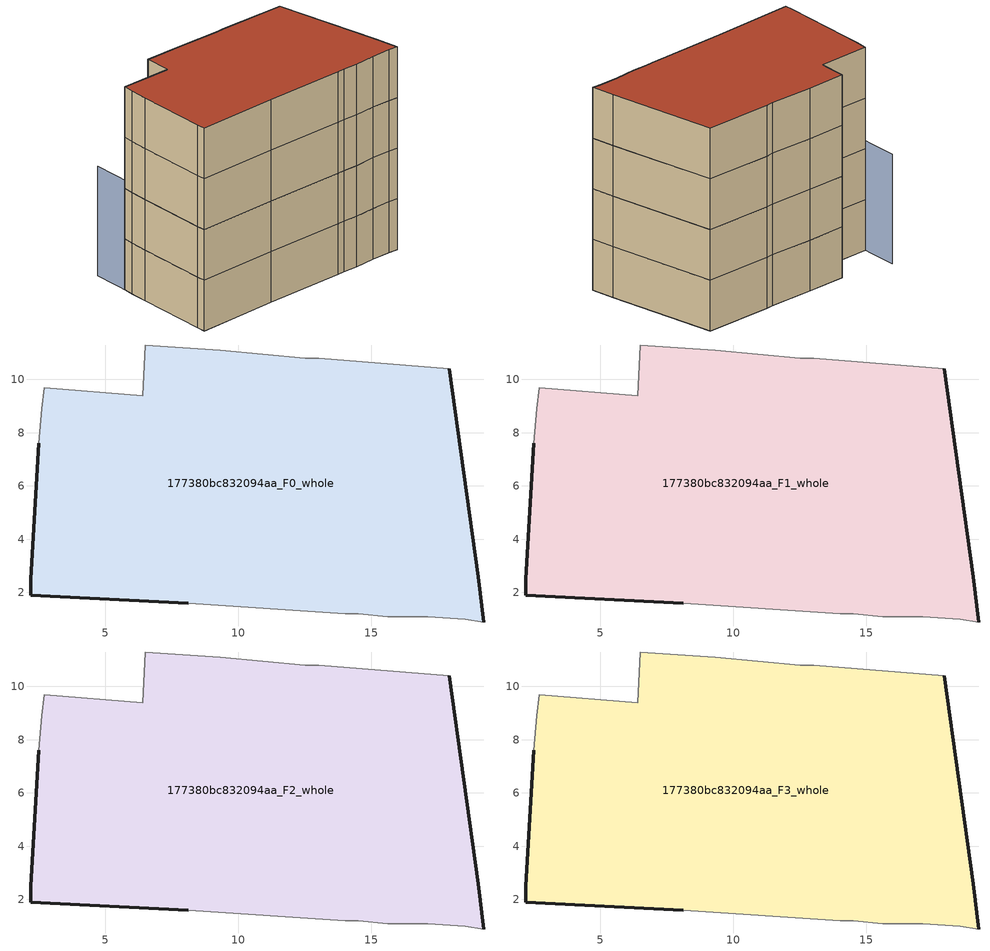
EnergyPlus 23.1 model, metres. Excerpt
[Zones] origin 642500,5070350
177380bc832094aa_F0_whole
 floor ground (EU_floor_Construction): 19.22,0.88 19.02,2.58 17.92,10.39 13.02,10.79 12.52,10.79 9.31,11.09 6.51,11.29 6.41,9.39 2.71,9.7 2.61,8.89 2.51,7.59 2.2,2.5 2.2,1.89 8.11,1.59 14.02,1.19 14.52,1.19 15.61,1.08 17.11,1.08 18.52,0.99 z0
 wall outside (EU_wall_Construction): 17.92,10.39 19.02,2.58 19.22,0.88 / 8.11,1.59 2.2,1.89 2.2,2.5 2.51,7.59 z0:3.75
 wall adiabatic (EU_wall_Construction): 19.22,0.88 18.52,0.99 17.11,1.08 15.61,1.08 14.52,1.19 14.02,1.19 8.11,1.59 / 2.51,7.59 2.61,8.89 2.71,9.7 6.41,9.39 6.51,11.29 9.31,11.09 12.52,10.79 13.02,10.79 17.92,10.39 z0:3.75
177380bc832094aa_F1_whole
 floor to 177380bc832094aa_F0_whole (EU_floor_Construction): 19.22,0.88 19.02,2.58 17.92,10.39 13.01,10.79 12.51,10.79 9.31,11.09 6.51,11.29 6.41,9.39 2.71,9.7 2.61,8.89 2.51,7.59 2.2,2.5 2.2,1.89 8.11,1.59 14.01,1.19 14.51,1.19 15.61,1.08 17.11,1.08 18.52,0.99 z3.75
 wall outside (EU_wall_Construction): 17.92,10.39 19.02,2.58 19.22,0.88 / 8.11,1.59 2.2,1.89 2.2,2.5 2.51,7.59 z3.75:7.5
 wall adiabatic (EU_wall_Construction): 19.22,0.88 18.52,0.99 17.11,1.08 15.61,1.08 14.52,1.19 14.02,1.19 8.11,1.59 / 2.51,7.59 2.61,8.89 2.71,9.7 6.41,9.39 6.51,11.29 9.31,11.09 12.52,10.79 13.02,10.79 17.92,10.39 z3.75:7.5
177380bc832094aa_F2_whole
 floor to 177380bc832094aa_F1_whole (EU_floor_Construction): 19.22,0.88 19.02,2.58 17.92,10.39 13.01,10.79 12.51,10.79 9.31,11.09 6.51,11.29 6.41,9.39 2.71,9.7 2.61,8.89 2.51,7.59 2.2,2.5 2.2,1.89 8.11,1.59 14.01,1.19 14.51,1.19 15.61,1.08 17.11,1.08 18.52,0.99 z7.5
 wall outside (EU_wall_Construction): 17.92,10.39 19.02,2.58 19.22,0.88 / 8.11,1.59 2.2,1.89 2.2,2.5 2.51,7.59 z7.5:11.25
 wall adiabatic (EU_wall_Construction): 19.22,0.88 18.52,0.99 17.11,1.08 15.61,1.08 14.52,1.19 14.02,1.19 8.11,1.59 / 2.51,7.59 2.61,8.89 2.71,9.7 6.41,9.39 6.51,11.29 9.31,11.09 12.52,10.79 13.02,10.79 17.92,10.39 z7.5:11.25
177380bc832094aa_F3_whole
 floor to 177380bc832094aa_F2_whole (EU_floor_Construction): 19.22,0.88 19.02,2.58 17.92,10.39 13.01,10.79 12.51,10.79 9.31,11.09 6.51,11.29 6.41,9.39 2.71,9.7 2.61,8.89 2.51,7.59 2.2,2.5 2.2,1.89 8.11,1.59 14.01,1.19 14.51,1.19 15.61,1.08 17.11,1.08 18.52,0.99 z11.25
 wall outside (EU_wall_Construction): 17.92,10.39 19.02,2.58 19.22,0.88 / 8.11,1.59 2.2,1.89 2.2,2.5 2.51,7.59 z11.25:15
 wall adiabatic (EU_wall_Construction): 19.22,0.88 18.52,0.99 17.11,1.08 15.61,1.08 14.52,1.19 14.02,1.19 8.11,1.59 / 2.51,7.59 2.61,8.89 2.71,9.7 6.41,9.39 6.51,11.29 9.31,11.09 12.52,10.79 13.02,10.79 17.92,10.39 z11.25:15
 roof outside (EU_roof_Construction): 17.92,10.39 19.02,2.58 19.22,0.88 18.52,0.99 17.11,1.08 15.61,1.08 14.52,1.19 14.02,1.19 8.11,1.59 2.2,1.89 2.2,2.5 2.51,7.59 2.61,8.89 2.71,9.7 6.41,9.39 6.51,11.29 9.31,11.09 12.52,10.79 13.02,10.79 z15
shading: 2.85,12.29 2.61,7.59 z0:8.1
[Building]
EU S2 Campaign: North Axis=0; Terrain=City; Solar Distribution=FullExterior
[Site:Location]
Lyon-Bron: Latitude=45.75; Longitude=5; Time Zone=1; Elevation=198
[SizingPeriod:WeatherFileDays]
AnnualSizingPeriod: Begin Month=1; Begin Day of Month=1; End Month=12; End Day of Month=31; Day of Week for Start Day=Monday; Use Weather File Daylight Saving Period=No; Use Weather File Rain and Snow Indicators=No
[MATERIAL]
EU_InternalMass_Material: Roughness=MediumRough; Thickness=0.1; Conductivity=1; Density=1800; Specific Heat=900; Thermal Absorptance=0.9; Solar Absorptance=0.7; Visible Absorptance=0.7
[MATERIAL:NOMASS] Roughness=MediumRough; Thermal Absorptance=0.9; Solar Absorptance=0.7; Visible Absorptance=0.7
Name | Thermal Resistance
EU_wall_NoMass | 0.87146
EU_roof_NoMass | 0.842276
EU_floor_NoMass | 0.496999
[CONSTRUCTION]
EU_wall_Construction: EU_wall_NoMass
EU_roof_Construction: EU_roof_NoMass
EU_floor_Construction: EU_floor_NoMass
EU_InternalMass_Construction: EU_InternalMass_Material
[ZONE] Type=1; Multiplier=1; Ceiling Height=autocalculate; Floor Area=autocalculate; Part of Total Floor Area=Yes
Name | Volume
177380bc832094aa_F0_whole | 440.572
177380bc832094aa_F1_whole; 177380bc832094aa_F2_whole; 177380bc832094aa_F3_whole | 440.568
[INTERNALMASS] Construction=EU_InternalMass_Construction; Surface Area=146.857
Name | Zone or ZoneList
177380bc832094aa_F0_whole_EU_InternalMass | 177380bc832094aa_F0_whole
177380bc832094aa_F1_whole_EU_InternalMass | 177380bc832094aa_F1_whole
177380bc832094aa_F2_whole_EU_InternalMass | 177380bc832094aa_F2_whole
177380bc832094aa_F3_whole_EU_InternalMass | 177380bc832094aa_F3_whole
[OTHEREQUIPMENT] Fuel Type=Electricity; Design Level Calculation Method=Watts/Area; Power per Zone Floor Area=1; Fraction Latent=0; Fraction Radiant=0; Fraction Lost=0; Carbon Dioxide Generation Rate=0; EndUse Subcategory=EU_Step8_InternalGains
Name | Zone or ZoneList or Space or SpaceList | Schedule
EU_Step8_InternalGain_177380bc832094aa_F0_whole_f000 | 177380bc832094aa_F0_whole | EU_Step8_GainSchedule_177380bc832094aa_F0_whole_f000
EU_Step8_InternalGain_177380bc832094aa_F1_whole_f000 | 177380bc832094aa_F1_whole | EU_Step8_GainSchedule_177380bc832094aa_F1_whole_f000
EU_Step8_InternalGain_177380bc832094aa_F2_whole_f000 | 177380bc832094aa_F2_whole | EU_Step8_GainSchedule_177380bc832094aa_F2_whole_f000
EU_Step8_InternalGain_177380bc832094aa_F3_whole_f000 | 177380bc832094aa_F3_whole | EU_Step8_GainSchedule_177380bc832094aa_F3_whole_f000
[ZONEVENTILATION:DESIGNFLOWRATE] Schedule=EU_AlwaysOn; Design Flow Rate Calculation Method=AirChanges/Hour; Air Changes per Hour=0.425; Ventilation Type=Natural; Fan Pressure Rise=0; Fan Total Efficiency=1; Constant Term Coefficient=1; Temperature Term Coefficient=0; Velocity Term Coefficient=0; Velocity Squared Term Coefficient=0; Minimum Indoor Temperature=-100; Maximum Indoor Temperature=100; Delta Temperature=-100; Minimum Outdoor Temperature=-100; Maximum Outdoor Temperature=100; Maximum Wind Speed=40
Name | Zone or ZoneList or Space or SpaceList
EU_ConstantAir_177380bc832094aa_F0_whole | 177380bc832094aa_F0_whole
EU_ConstantAir_177380bc832094aa_F1_whole | 177380bc832094aa_F1_whole
EU_ConstantAir_177380bc832094aa_F2_whole | 177380bc832094aa_F2_whole
EU_ConstantAir_177380bc832094aa_F3_whole | 177380bc832094aa_F3_whole
[HVACTEMPLATE:THERMOSTAT] Constant Heating Setpoint=20; Constant Cooling Setpoint=50
EU_HeatOnly_177380bc832094aa_F0_whole; EU_HeatOnly_177380bc832094aa_F1_whole; EU_HeatOnly_177380bc832094aa_F2_whole; EU_HeatOnly_177380bc832094aa_F3_whole
[HVACTEMPLATE:ZONE:IDEALLOADSAIRSYSTEM] System Availability Schedule=EU_AlwaysOn; Maximum Heating Supply Air Temperature=50; Minimum Cooling Supply Air Temperature=13; Maximum Heating Supply Air Humidity Ratio=0.0156; Minimum Cooling Supply Air Humidity Ratio=0.0077; Heating Limit=NoLimit; Cooling Limit=NoLimit; Heating Availability Schedule=EU_AlwaysOn; Cooling Availability Schedule=EU_CoolingOff; Dehumidification Control Type=ConstantSensibleHeatRatio; Cooling Sensible Heat Ratio=0.7; Dehumidification Setpoint=60; Humidification Control Type=None; Humidification Setpoint=30; Outdoor Air Method=None; Outdoor Air Flow Rate per Person=0.00944; Outdoor Air Flow Rate per Zone Floor Area=0; Outdoor Air Flow Rate per Zone=0; Demand Controlled Ventilation Type=None; Outdoor Air Economizer Type=NoEconomizer; Heat Recovery Type=None; Sensible Heat Recovery Effectiveness=0.7; Latent Heat Recovery Effectiveness=0.65
Name | Template Thermostat
177380bc832094aa_F0_whole | EU_HeatOnly_177380bc832094aa_F0_whole
177380bc832094aa_F1_whole | EU_HeatOnly_177380bc832094aa_F1_whole
177380bc832094aa_F2_whole | EU_HeatOnly_177380bc832094aa_F2_whole
177380bc832094aa_F3_whole | EU_HeatOnly_177380bc832094aa_F3_whole
[SIZING:ZONE] Zone Cooling Design Supply Air Temperature Input Method=SupplyAirTemperature; Zone Cooling Design Supply Air Temperature=13; Zone Heating Design Supply Air Temperature Input Method=SupplyAirTemperature; Zone Heating Design Supply Air Temperature=50; Zone Cooling Design Supply Air Humidity Ratio=0.008; Zone Heating Design Supply Air Humidity Ratio=0.008; Cooling Design Air Flow Method=DesignDay; Cooling Design Air Flow Rate=0; Cooling Minimum Air Flow per Zone Floor Area=0.000762; Cooling Minimum Air Flow=0; Cooling Minimum Air Flow Fraction=0.2; Heating Design Air Flow Method=DesignDay; Heating Design Air Flow Rate=0; Heating Maximum Air Flow per Zone Floor Area=0.002032; Heating Maximum Air Flow=0.141576; Heating Maximum Air Flow Fraction=0.3; Account for Dedicated Outdoor Air System=No; Dedicated Outdoor Air System Control Strategy=NeutralSupplyAir; Dedicated Outdoor Air Low Setpoint Temperature for Design=autosize; Dedicated Outdoor Air High Setpoint Temperature for Design=autosize; Zone Load Sizing Method=Sensible Load Only No Latent Load; Zone Latent Cooling Design Supply Air Humidity Ratio Input Method=HumidityRatioDifference; Zone Cooling Design Supply Air Humidity Ratio Difference=0.005; Zone Latent Heating Design Supply Air Humidity Ratio Input Method=HumidityRatioDifference; Zone Humidification Design Supply Air Humidity Ratio Difference=0.005
177380bc832094aa_F0_whole; 177380bc832094aa_F1_whole; 177380bc832094aa_F2_whole; 177380bc832094aa_F3_whole
[SCHEDULE:CONSTANT]
Name | Hourly Value
EU_AlwaysOn | 1
EU_CoolingOff | 0
[SCHEDULE:FILE] Column Number=1; Rows to Skip at Top=0; Number of Hours of Data=8760; Column Separator=Comma; Interpolate to Timestep=No; Minutes per Item=60; Adjust Schedule for Daylight Savings=Yes
Name | File
EU_Step8_GainSchedule_177380bc832094aa_F0_whole_f000 | ../../schedules/177380bc832094aa/177380bc832094aa_F0_whole_f000_gain.csv
EU_Step8_GainSchedule_177380bc832094aa_F1_whole_f000 | ../../schedules/177380bc832094aa/177380bc832094aa_F1_whole_f000_gain.csv
EU_Step8_GainSchedule_177380bc832094aa_F2_whole_f000 | ../../schedules/177380bc832094aa/177380bc832094aa_F2_whole_f000_gain.csv
EU_Step8_GainSchedule_177380bc832094aa_F3_whole_f000 | ../../schedules/177380bc832094aa/177380bc832094aa_F3_whole_f000_gain.csv
